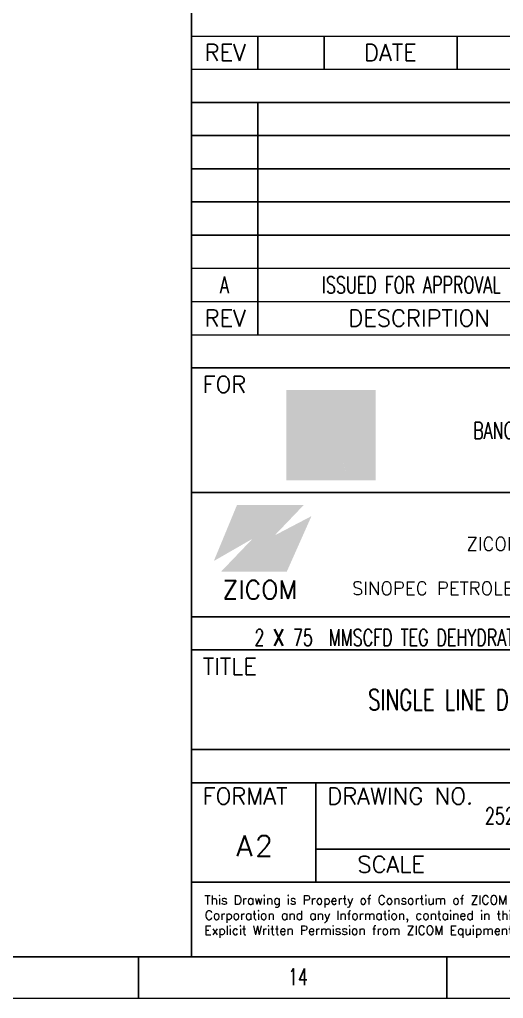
# Model space of a CAD drawing. Header units: millimetres. Extents: x 3292726 to 8935364, y 4222064 to 4817603.
# Drawn here: x 4915769 to 4998221, y 4222064 to 4388996 of the extents above; entities that cross this region are included whole.
import ezdxf
from ezdxf.enums import TextEntityAlignment as Align

# ---------------------------------------------------------------- set-up
doc = ezdxf.new("R2010")
doc.units = ezdxf.units.MM
doc.layers.add('TEG BORDER', color=7, linetype='Continuous')
doc.styles.add('1', font='txt.shx')
doc.styles.add('HZTXT', font='simplexs.shx', dxfattribs={"width": 0.7, "bigfont": 'hztxt.shx'})
doc.styles.add('TEG BORDER', font='txt_qlt.shx', dxfattribs={"width": 0.7, "bigfont": 'hztxt.shx'})

# ---------------------------------------------------------------- blocks, each defined once
blk = doc.blocks.new('BGFCL LOGO')
at = {"layer": 'TEG BORDER', "true_color": 0x208000}
h = blk.add_hatch(color=86, dxfattribs=at)
h.dxf.hatch_style = 1
h.paths.add_polyline_path([(-3.31, 4.65, -0.3364), (2.71, 2.93, -0.250293), (3.33, -2.75, -0.115757), (2.01, -5.01, -0.015601), (2, -5.33), (5.62, -5.33), (5.62, 5.56), (-5.16, 5.56), (-5.16, -5.33), (-1.15, -5.33, -0.422857), (-2.28, -1.04), (-1.92, -0.6, 0.077855), (-0.93, 1.08, 0.501674)])
h.paths.add_polyline_path([(-0.38, -1.74), (-0.38, -2.98, -0.544237), (0.13, -4.2, -0.111771), (-0.61, -4.84), (-0.61, 0.45), (-1.01, 0.45), (-1.01, -5.33), (-0.51, -5.33, 0.705169)], flags=17)
at = {"layer": 'TEG BORDER', "true_color": 0xf9d406}
h = blk.add_hatch(color=40, dxfattribs=at)
h.dxf.hatch_style = 1
h.paths.add_polyline_path([(2.71, 2.93, 0.3364), (-3.31, 4.65, -0.501674), (-0.93, 1.08, -0.077855), (-1.92, -0.6), (-2.28, -1.04, 0.422857), (-1.15, -5.33), (-1.01, -5.33), (-1.01, 0.45), (-0.61, 0.45), (-0.61, -4.84, 0.111771), (0.13, -4.2, 0.544237), (-0.38, -2.98), (-0.38, -1.74, -0.705169), (-0.51, -5.33), (1.56, -5.33, 0.232253), (0.32, -1.88, -0.645373), (1.43, 0.43), (1.43, -0.74, 0.666027), (0.98, -1.97, -0.15986), (2.01, -5.01, 0.115757), (3.33, -2.75, 0.250293)])
at = {"layer": 'TEG BORDER', "true_color": 0xfa0505}
h = blk.add_hatch(color=1, dxfattribs=at)
h.dxf.hatch_style = 1
h.paths.add_polyline_path([(1.43, 0.43, 0.645373), (0.32, -1.88, -0.232253), (1.56, -5.33), (2, -5.33, 0.175899), (0.98, -1.97, -0.666027), (1.43, -0.74)])
blk = doc.blocks.new('ZICOM LOGO')
at = {"layer": 'TEG BORDER', "true_color": 0xff3333}
blk.add_hatch(color=20, dxfattribs=at).paths.add_polyline_path([(6.2, 2.8), (3.23, -3.89), (-4.69, -3.89), (-0.9, 0.07), (-5.56, -2.61), (-2.77, 4.14), (5.27, 4.14), (1.77, 0.48)])
at = {"layer": 'TEG BORDER', "color": 172, "style": '1'}
blk.add_text('ZICOM', height=2.215, dxfattribs=at).set_placement((-4.51, -7.18))
blk = doc.blocks.new('TEG BORDER A2')
at = {"linetype": 'Continuous'}
blk.add_line((5, 5), (489, 5), dxfattribs=at)
for p, q in [((482.62, 0), (482.62, 5)), ((489, 5), (589, 5)), ((519.75, 0), (519.75, 5))]:
    blk.add_line(p, q)
at = {"color": 5, "lineweight": 15}
blk.add_lwpolyline([(0, 420), (594, 420), (594, 0), (0, 0)], close=True, dxfattribs=at)
blk.add_lwpolyline([(5, 415), (589, 415), (589, 5), (5, 5)], close=True)
at = {"layer": 'TEG BORDER'}
for p, q in [((489, 116), (489, 415)), ((489, 5), (489, 116)), ((497, 116), (497, 112)), ((505, 116), (505, 112)), ((521, 116), (521, 112)), ((489, 108), (589, 108)), ((497, 108), (497, 80)), ((489, 104), (589, 104)), ((489, 100), (589, 100)), ((489, 96), (589, 96)), ((489, 92), (589, 92)), ((489, 76), (589, 76)), ((489, 46), (589, 46)), ((489, 42), (589, 42)), ((489, 30), (589, 30)), ((489, 26), (589, 26)), ((504, 26), (504, 14)), ((504, 18), (574, 18)), ((489, 14), (589, 14)), ((489, 14), (589, 14))]:
    blk.add_line(p, q, dxfattribs=at)
at = {"layer": 'TEG BORDER', "lineweight": 15}
for p, q in [((489, 116), (589, 116)), ((489, 112), (589, 112)), ((489, 88), (589, 88)), ((489, 88), (589, 88)), ((489, 84), (589, 84)), ((489, 80), (589, 80))]:
    blk.add_line(p, q, dxfattribs=at)
at = {"layer": 'TEG BORDER', "color": 0}
for q in [(489, 46), (589, 61)]:
    blk.add_line((489, 61), q, dxfattribs=at)
for name, p in [('BGFCL LOGO', (505.59, 67.76)), ('ZICOM LOGO', (497.26, 55.33))]:
    blk.add_blockref(name, p)
at = {"insert": (500.67, 1.59), "char_height": 2, "width": 2, "attachment_point": 7, "style": 'TEG BORDER'}
blk.add_mtext('\\pi-0.033333;14', dxfattribs=at)
at = {"layer": 'TEG BORDER', "style": 'TEG BORDER'}
for s, height, p in [('REV', 2, (490.6, 113)), ('DATE', 2, (509.8, 113)), ('REV', 2, (490.6, 81)), ('DESCRIPTION', 2, (507.9, 81)), (' FOR', 2, (489, 73)), (' TITLE', 2, (489, 39)), (' FORMAT', 2, (489, 23.38)), (' DRAWING NO.', 2, (504, 23.38)), ('A', 2.5, (494.42, 17.13)), ('2', 2.5, (496.67, 17.13)), ('SCALE', 2, (508.99, 15.16))]:
    blk.add_text(s, height=height, dxfattribs=at).set_placement(p)
at = {"layer": 'TEG BORDER', "color": 7, "style": 'TEG BORDER'}
for s, height, p in [('ZICOM EQUIPMENT PTE. LTD.', 1.6, (522.13, 53.98)), ('SINOPEC PETROLEUM ENGINEERING CORPORATION', 1.6, (508.34, 48.63)), ('This Drawing is Property of Consortium of ZICOM Equipment Pte Ltd., & Sinopec Petroleum Engineering', 1.0875, (490.56, 11.32)), ('Corporation and any Information, contained in this Drawing will not be Reproduced, Disclosed to others without', 1.0875, (490.61, 9.49)), ('Explicit Written Permission from ZICOM Equipment Pte Ltd., & Sinopec Petroleum Engineering Corporation.', 1.0875, (490.56, 7.67))]:
    blk.add_text(s, height=height, dxfattribs=at).set_placement(p)
at = {"layer": 'TEG BORDER', "lineweight": 25, "char_height": 2, "attachment_point": 4, "style": 'TEG BORDER'}
for s, insert, width in [('{\\C7;BANGLADESH GAS FIELDS\\Fisocp3|c134; CO\\Fisocp3|c0;MPANY\\Fisocp3|c134; L\\Fisocp3|c0;IMI\\Fisocp3|c134;T\\Fisocp3|c0;E\\Fisocp3|c134;D}', (522.95, 68.45), 66.0476), ('\\pt8.5888;2 {\\H1.5x;x\\H0.66667x; 75  MMSCFD TEG DEHYDRATION TYPE  NATURAL GAS PROCESS PLANT}', (496.59, 44), 100)]:
    blk.add_mtext(s, dxfattribs=dict(at, insert=insert, width=width))

msp = doc.modelspace()

# ---------------------------------------------------------------- block references
at = {"xscale": 1414.88734581748, "yscale": 1414.88734581748, "zscale": 1414.88734581748}
msp.add_blockref('TEG BORDER A2', (4253169, 4222064), dxfattribs=at)

# ---------------------------------------------------------------- texts
at = {"style": 'HZTXT', "width": 0.7}
for s, height, p in [('SINGLE LINE DIAGRAM FOR MCC FOR LOCATION J', 3537.22, (5015793, 4273000)), ('252-0312-EMEL-DW00-0002', 2829.77, (5015793, 4253192))]:
    msp.add_text(s, height=height, dxfattribs=at).set_placement(p, align=Align.MIDDLE_CENTER)
at = {"layer": 'TEG BORDER', "style": 'HZTXT', "width": 0.7}
for s, height, p in [('A', 2830, (4950708, 4343744)), ('ISSUED FOR APPROVAL', 2829.77, (4982543, 4343744))]:
    msp.add_text(s, height=height, dxfattribs=at).set_placement(p, align=Align.MIDDLE_CENTER)

doc.saveas('drawing.dxf')
